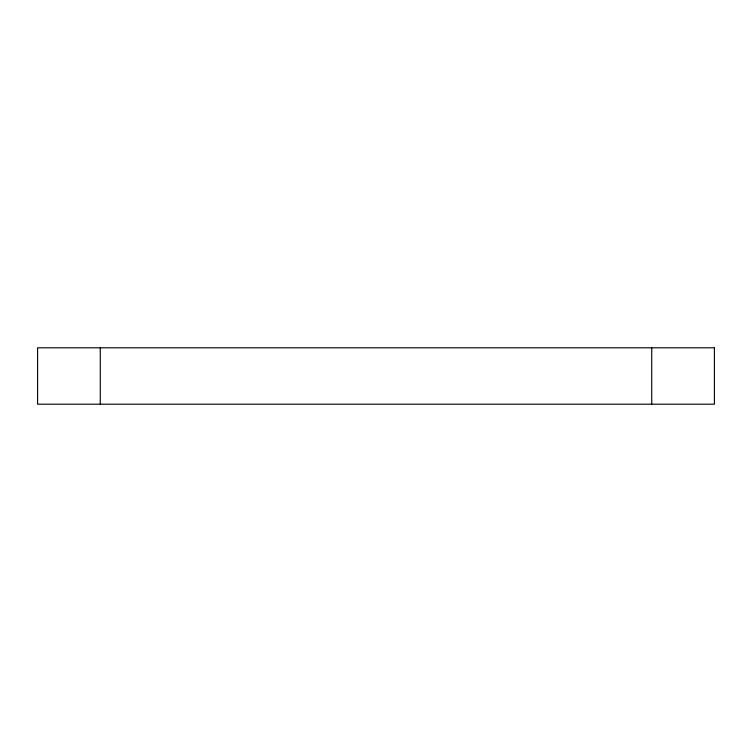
<?xml version="1.0" encoding="UTF-8"?>
<svg xmlns="http://www.w3.org/2000/svg" width="752" height="752" viewBox="0 0 752 752"><rect width="100%" height="100%" fill="white"/><g stroke="black" fill="none" stroke-linecap="round" stroke-linejoin="round"><path stroke-width="1.13" d="M651.73 347.8L651.73 404.2M100.27 347.8L100.27 404.2M714.4 347.8L37.6 347.8L37.6 404.2L714.4 404.2L714.4 347.8"/></g></svg>
